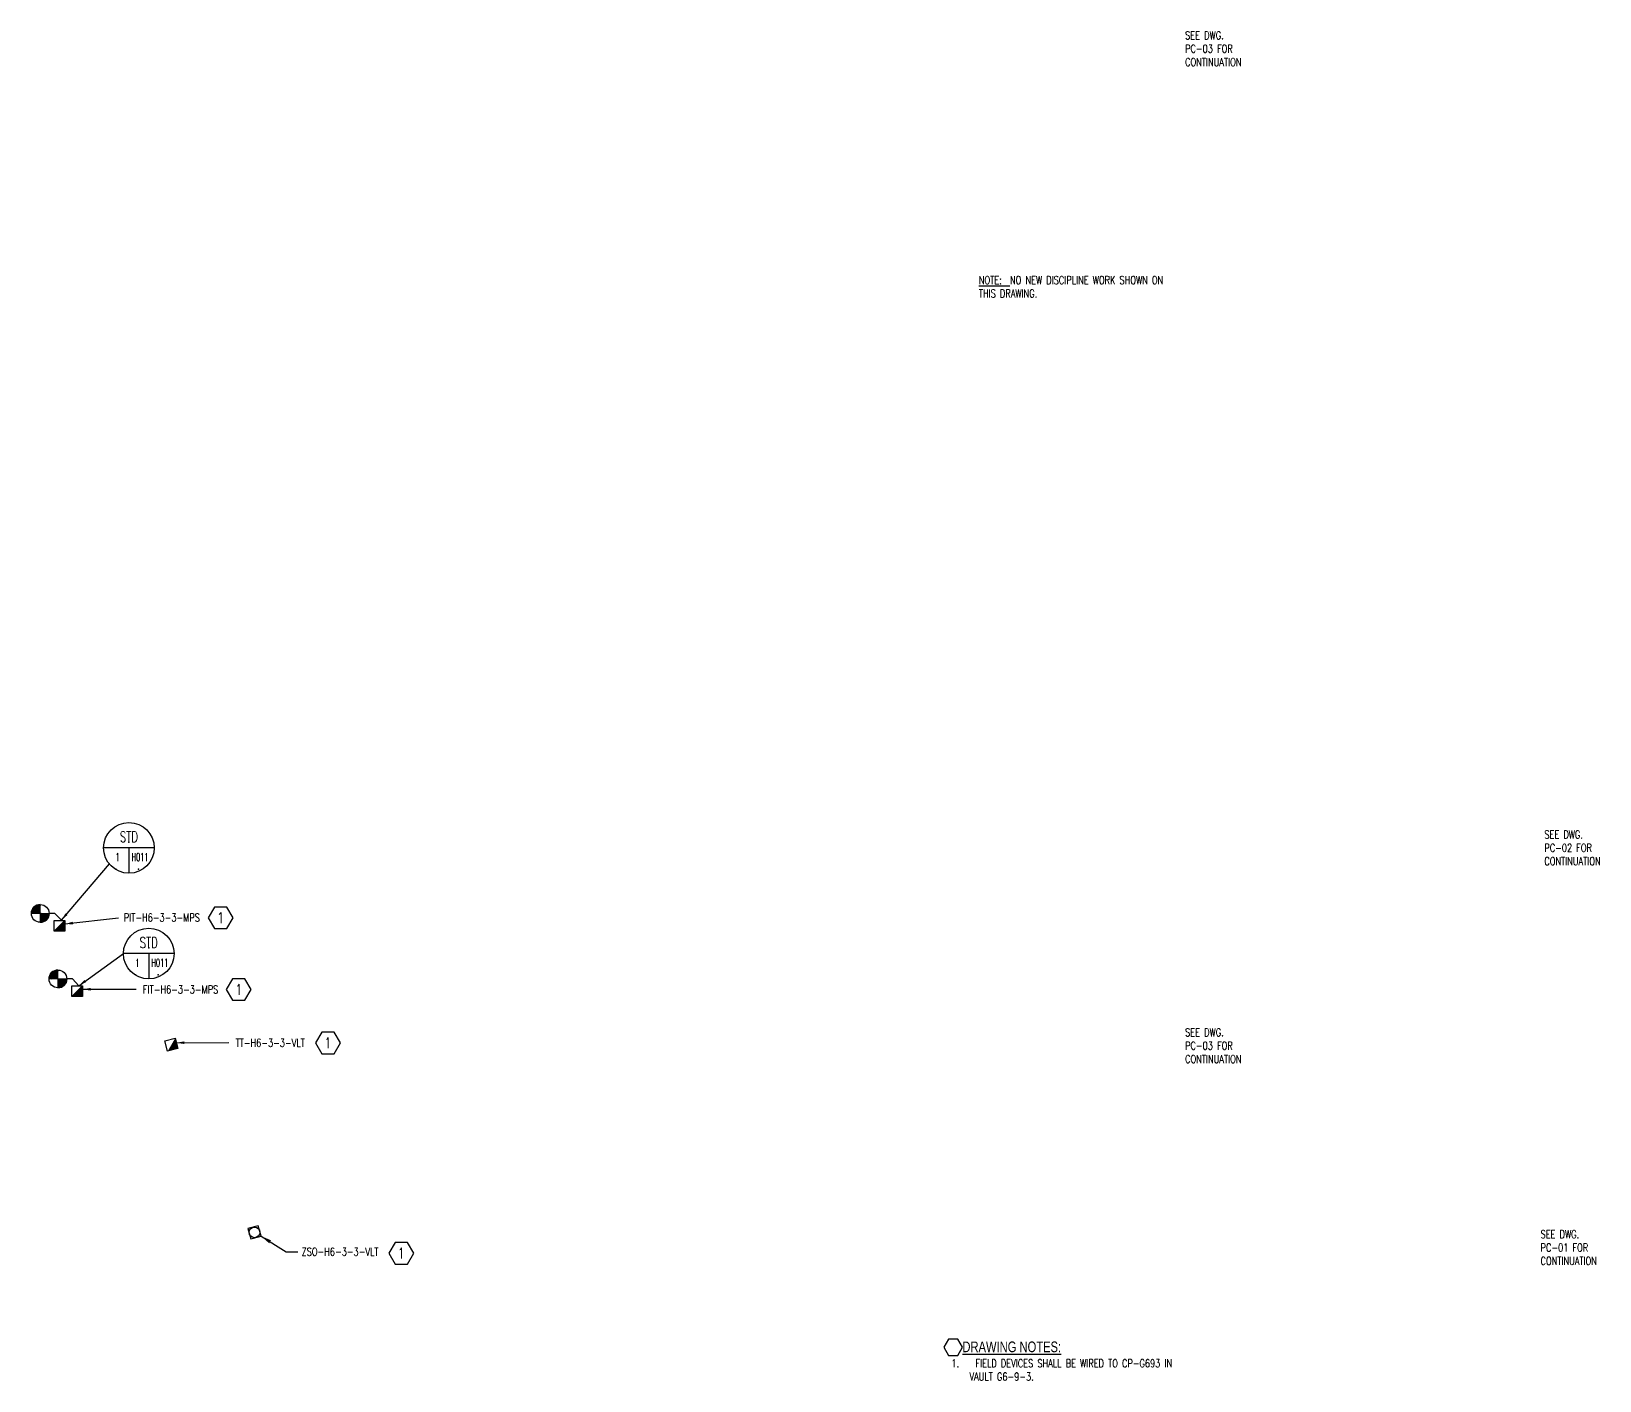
# Model space of a CAD drawing. Header units: inches. Extents: x 859 to 3137, y -316 to 522.
# Drawn here: x 859 to 1741, y -237 to 522 of the extents above; entities that cross this region are included whole.
import ezdxf
from ezdxf.enums import TextEntityAlignment as Align

# ---------------------------------------------------------------- set-up
doc = ezdxf.new("R2010")
doc.units = ezdxf.units.IN
doc.header["$LTSCALE"] = 48
doc.header["$MEASUREMENT"] = 0
for name, color, linetype in [('DC1-NOTES @ 48', 151, 'Continuous'), ('E-POWR-IDEN', 71, 'Continuous'), ('E-POWR-IDEN @ 1 (1)', 71, 'Continuous'), ('E-POWR-IDEN @ 1 (2)', 71, 'Continuous')]:
    doc.layers.add(name, color=color, linetype=linetype)
doc.styles.add('Note', font='romans.shx', dxfattribs={"width": 0.75})
doc.styles.add('RomanS', font='romans.shx', dxfattribs={"width": 0.75})
doc.dimstyles.get("Standard").update_dxf_attribs({"dimtxt": 0.09375, "dimasz": 0.09375, "dimexe": 0.0625, "dimexo": 0.0625, "dimgap": 0.03125, "dimtad": 1, "dimdec": 8, "dimzin": 0, "dimdsep": 46, "dimlunit": 4, "dimtxsty": 'RomanS', "dimcen": 0.09, "dimclrd": 254, "dimclre": 254, "dimclrt": 256, "dimadec": 0, "dimazin": 0, "dimtfac": 1, "dimtdec": 8, "dimtofl": 0, "dimtmove": 0, "dimatfit": 3, "dimfxl": 1, "dimtolj": 1, "dimtzin": 0, "dimlwd": -1, "dimlwe": -1, "dimarcsym": 0})

# ---------------------------------------------------------------- blocks, each defined once
blk = doc.blocks.new('DTLBUBB')
at = {"linetype": 'Continuous'}
for p, q in [((0.297, 0), (-0.297, 0)), ((0, 0), (0, -0.297))]:
    blk.add_line(p, q, dxfattribs=at)
blk.add_circle((0, 0), 0.297, dxfattribs=at)
at = {"color": 250}
for p in [(0, 0.067), (-0.154, -0.25), (0.11, -0.25)]:
    blk.add_point(p, dxfattribs=at)
at = {"style": 'RomanS'}
for tag, height, width, p in [('DTL#', 0.125, 0.7, (0, 0.067)), ('WHERE_CUT', 0.0938, 0.6, (-0.103, -0.169)), ('WHERE_DRAWN', 0.0938, 0.6, (0.117, -0.169))]:
    blk.add_attdef(tag, text='', height=height, dxfattribs=dict(at, width=width)).set_placement(p, align=Align.CENTER)
blk = doc.blocks.new('TARGET')
at = {"color": 0}
for p, q in [((-5, 0.22), (-0.22, 5)), ((-4.86, 0), (-5, 0.14)), ((-4.51, 0), (-4.98, 0.47)), ((-4.96, 0.6), (-0.6, 4.96)), ((-4.15, 0), (-4.94, 0.79)), ((-4.89, 1.03), (-1.03, 4.89)), ((-3.8, 0), (-4.88, 1.08)), ((-4.86, 0), (0, 4.86)), ((-3.45, 0), (-4.81, 1.36)), ((-4.77, 1.5), (-1.5, 4.77)), ((-3.09, 0), (-4.73, 1.63)), ((-2.74, 0), (-4.63, 1.89)), ((-4.55, 2.08), (-2.08, 4.55)), ((-2.38, 0), (-4.52, 2.14)), ((-4.5, 0), (0, 4.5)), ((-2.03, 0), (-4.4, 2.37)), ((-1.68, 0), (-4.27, 2.6)), ((-4.15, 0), (0, 4.15)), ((-1.32, 0), (-4.14, 2.81)), ((-4.06, 2.92), (-2.92, 4.06)), ((-0.97, 0), (-3.99, 3.02)), ((-0.62, 0), (-3.83, 3.21)), ((-3.8, 0), (0, 3.8)), ((-0.26, 0), (-3.66, 3.4)), ((0, 0.09), (-3.49, 3.58)), ((-3.44, 0), (0, 3.44)), ((0, 0.44), (-3.31, 3.75)), ((0, 0.8), (-3.11, 3.91)), ((-3.09, 0), (0, 3.09)), ((0, 1.15), (-2.91, 4.06)), ((-2.74, 0), (0, 2.74)), ((0, 1.5), (-2.7, 4.21)), ((0, 1.86), (-2.48, 4.34)), ((-2.38, 0), (0, 2.38)), ((0, 2.21), (-2.25, 4.46)), ((-2.03, 0), (0, 2.03)), ((0, 2.57), (-2.01, 4.58)), ((0, 2.92), (-1.76, 4.68)), ((-1.68, 0), (0, 1.68)), ((0, 3.27), (-1.5, 4.77)), ((-1.32, 0), (0, 1.32)), ((0, 3.63), (-1.22, 4.85)), ((-0.97, 0), (0, 0.97)), ((0, 3.98), (-0.93, 4.91)), ((0, 4.33), (-0.63, 4.96)), ((-0.62, 0), (0, 0.62)), ((0, 4.69), (-0.3, 4.99)), ((-0.26, 0), (0, 0.26)), ((0, -4.69), (4.69, 0)), ((0, -4.33), (4.33, 0)), ((0, -3.98), (3.98, 0)), ((0, -3.63), (3.63, 0)), ((0, -3.27), (3.27, 0)), ((0, -2.92), (2.92, 0)), ((0, -2.57), (2.57, 0)), ((0, -2.21), (2.21, 0)), ((0, -1.86), (1.86, 0)), ((0, -1.51), (1.51, 0)), ((0, -1.15), (1.15, 0)), ((0, -0.8), (0.8, 0)), ((0, -0.44), (0.44, 0)), ((0, -0.09), (0.09, 0)), ((3.58, -3.49), (0.09, 0)), ((3.75, -3.31), (0.44, 0)), ((3.91, -3.11), (0.8, 0)), ((4.06, -2.91), (1.15, 0)), ((4.21, -2.7), (1.5, 0)), ((4.34, -2.48), (1.86, 0)), ((4.46, -2.25), (2.21, 0)), ((4.58, -2.01), (2.57, 0)), ((4.68, -1.76), (2.92, 0)), ((4.77, -1.5), (3.27, 0)), ((4.85, -1.22), (3.63, 0)), ((4.91, -0.93), (3.98, 0)), ((4.96, -0.63), (4.33, 0)), ((4.99, -0.3), (4.69, 0)), ((3.4, -3.66), (0, -0.26)), ((3.21, -3.83), (0, -0.62)), ((3.02, -3.99), (0, -0.97)), ((2.81, -4.14), (0, -1.32)), ((2.6, -4.27), (0, -1.68)), ((2.37, -4.4), (0, -2.03)), ((2.14, -4.52), (0, -2.38)), ((1.89, -4.63), (0, -2.74)), ((1.63, -4.73), (0, -3.09)), ((1.36, -4.81), (0, -3.45)), ((1.08, -4.88), (0, -3.8)), ((0.79, -4.94), (0, -4.15)), ((0.47, -4.98), (0, -4.51)), ((0.14, -5), (0, -4.86)), ((0.04, -5), (5, -0.04)), ((0.41, -4.98), (4.98, -0.41)), ((0.82, -4.93), (4.93, -0.82)), ((1.26, -4.84), (4.84, -1.26)), ((1.78, -4.67), (4.67, -1.78)), ((2.45, -4.36), (4.36, -2.45))]:
    blk.add_line(p, q, dxfattribs=at)
for q in [(-5, 0), (0, 5), (0, -5), (5, 0)]:
    blk.add_line((0, 0), q)
blk.add_circle((0, 0), 5)
for start, end in [(90, 180), (270, 0)]:
    blk.add_arc((0, 0), 5, start, end)
blk = doc.blocks.new('Anno_Hexagon')
at = {"color": 0, "linetype": 'ByBlock', "lineweight": -2}
blk.add_lwpolyline([(1.17, 0), (0.58, 1.01), (-0.58, 1.01), (-1.17, 0), (-0.58, -1.01), (0.58, -1.01)], close=True, dxfattribs=at)
at = {"color": 0, "linetype": 'ByBlock', "lineweight": -2, "style": 'Note', "width": 0.85}
blk.add_attdef('ID', text='', height=1, dxfattribs=at).set_placement((0, 0), align=Align.MIDDLE)

msp = doc.modelspace()

# ---------------------------------------------------------------- hatches: boundary and pattern name
at = {"layer": 'E-POWR-IDEN'}
for points in [[(878.31, 21.83), (872.31, 15.83), (878.31, 15.83)], [(888.26, -14.93), (882.26, -20.93), (888.26, -20.93)], [(940.3, -44.43), (936.06, -51.78), (941.85, -50.22)]]:
    msp.add_hatch(color=256, dxfattribs=at).paths.add_polyline_path(points)

# ---------------------------------------------------------------- linework, layer by layer
for p, q in [((878.31, 21.83), (872.31, 15.83)), ((888.26, -14.93), (882.26, -20.93))]:
    msp.add_line(p, q, dxfattribs=at)
at = {"layer": 'E-POWR-IDEN', "color": 254}
for points in [[(876.28, 21.91), (872.53, 25.72), (869.41, 25.72)], [(886.15, -14.93), (882.47, -11.12), (879.35, -11.12)]]:
    msp.add_lwpolyline(points, dxfattribs=at)
at = {"layer": 'E-POWR-IDEN'}
for points in [[(878.31, 21.83), (878.31, 15.83), (872.31, 15.83), (872.31, 21.83)], [(888.26, -14.93), (888.26, -20.93), (882.26, -20.93), (882.26, -14.93)], [(940.3, -44.43), (941.85, -50.22), (936.06, -51.78), (934.5, -45.98)], [(988.58, -155.73), (987, -149.94), (981.21, -151.52), (982.79, -157.31)]]:
    msp.add_lwpolyline(points, close=True, dxfattribs=at)
msp.add_circle((984.9, -153.62), 3, dxfattribs=at)

# ---------------------------------------------------------------- block references
at = {"layer": 'DC1-NOTES @ 48', "xscale": 4.5, "yscale": 4.5, "zscale": 4.5}
msp.add_blockref('Anno_Hexagon', (1377.79, -218.26), dxfattribs=at)
at = {"layer": 'E-POWR-IDEN'}
ref = msp.add_blockref('DTLBUBB', (914.29, 62.59), dxfattribs=dict(at, xscale=48, yscale=48, zscale=48))
ref.add_attrib('DTL#', 'STD', dxfattribs={"layer": '0', "height": 6, "style": 'RomanS', "width": 0.7}).set_placement((914.29, 65.8), align=Align.CENTER)
ref.add_attrib('WHERE_CUT', '1', dxfattribs={"layer": '0', "height": 4.5, "style": 'RomanS', "width": 0.6}).set_placement((907.9, 55.1), align=Align.CENTER)
ref.add_attrib('WHERE_DRAWN', 'H011', dxfattribs={"layer": '0', "height": 4.5, "style": 'RomanS', "width": 0.6}).set_placement((920.53, 55.18), align=Align.CENTER)
at = {"layer": 'E-POWR-IDEN', "rotation": 180}
for p in [(864.41, 25.72), (874.35, -11.12)]:
    msp.add_blockref('TARGET', p, dxfattribs=at)
at = {"layer": 'E-POWR-IDEN'}
ref = msp.add_blockref('DTLBUBB', (925.45, 3.13), dxfattribs=dict(at, xscale=48, yscale=48, zscale=48))
ref.add_attrib('DTL#', 'STD', dxfattribs={"layer": '0', "height": 6, "style": 'RomanS', "width": 0.7}).set_placement((925.45, 6.34), align=Align.CENTER)
ref.add_attrib('WHERE_CUT', '1', dxfattribs={"layer": '0', "height": 4.5, "style": 'RomanS', "width": 0.6}).set_placement((919.05, -4.36), align=Align.CENTER)
ref.add_attrib('WHERE_DRAWN', 'H011', dxfattribs={"layer": '0', "height": 4.5, "style": 'RomanS', "width": 0.6}).set_placement((931.68, -4.28), align=Align.CENTER)
at = {"layer": 'E-POWR-IDEN @ 1 (2)', "xscale": 6, "yscale": 6, "zscale": 6}
for p in [(965.88, 23.26), (976.06, -17.06), (1026.18, -47.1), (1067.44, -165.37)]:
    msp.add_blockref('Anno_Hexagon', p, dxfattribs=at).add_auto_attribs({'ID': '1'})

# ---------------------------------------------------------------- texts
at = {"layer": 'DC1-NOTES @ 48', "insert": (1376.82, -215), "char_height": 3.375, "width": 132.3457, "attachment_point": 1, "style": 'RomanS'}
msp.add_mtext('\\A1;{\\H1.7778x;  \\fArial|b0|i0|c0|p34;\\LDRAWING NOTES:\\P\\pi-10.125,l10.125;\\Fromans|c0;\\H0.74999x;\\l1.^IFIELD DEVICES SHALL BE WIRED TO CP-G693 IN VAULT G6-9-3.}', dxfattribs=at)
at = {"layer": 'E-POWR-IDEN', "char_height": 4.5, "attachment_point": 1, "style": 'RomanS'}
for s, insert, width in [('SEE DWG. PC-03 FOR CONTINUATION', (1508.26, 521.73), 34.2037), ('{\\LNOTE:}  NO NEW DISCIPLINE WORK SHOWN ON THIS DRAWING.', (1392.26, 384.11), 113.4684), ('SEE DWG. PC-02 FOR CONTINUATION', (1710.27, 72.36), 34.2037), ('SEE DWG. PC-03 FOR CONTINUATION', (1508.26, -38.91), 34.2037), ('SEE DWG. PC-01 FOR CONTINUATION', (1708.16, -152.43), 34.2037)]:
    msp.add_mtext(s, dxfattribs=dict(at, insert=insert, width=width))
at = {"layer": 'E-POWR-IDEN @ 1 (1)', "char_height": 4.5, "width": 33.874, "attachment_point": 1, "style": 'RomanS'}
for s, insert in [('PIT-H6-3-3-MPS', (911.38, 25.68)), ('FIT-H6-3-3-MPS', (922.14, -14.78)), ('TT-H6-3-3-VLT', (974.28, -44.8)), ('ZSO-H6-3-3-VLT', (1011.38, -162.28))]:
    msp.add_mtext(s, dxfattribs=dict(at, insert=insert))

# ---------------------------------------------------------------- leaders
at = {"layer": 'E-POWR-IDEN'}
for points, override in [([(876.28, 21.91), (903.27, 53.56)], {"dimscale": 48, "dimgap": 0.03125, "dimtad": 0, "dimclrd": 256}), ([(878.31, 19.8), (908.45, 23.29)], {"dimscale": 48, "dimgap": 0.03125, "dimtad": 0, "dimclrd": 256}), ([(886.15, -14.93), (911.19, 3.13)], {"dimscale": 48, "dimgap": 0.03125, "dimtad": 0, "dimclrd": 256}), ([(888.22, -16.93), (918.36, -16.93)], {"dimscale": 48, "dimgap": 0.03125, "dimtad": 0, "dimclrd": 256}), ([(940.98, -46.99), (970.5, -46.95)], {"dimscale": 48, "dimgap": 0.03125, "dimtad": 0, "dimclrd": 256}), ([(988.58, -155.73), (1002.69, -164.58), (1009.19, -164.58)], {"dimscale": 48, "dimasz": 0.125, "dimgap": 0.03125, "dimtad": 0, "dimclrd": 0})]:
    msp.add_leader(points, dimstyle='Standard', override=override, dxfattribs=at)

doc.saveas('drawing.dxf')
